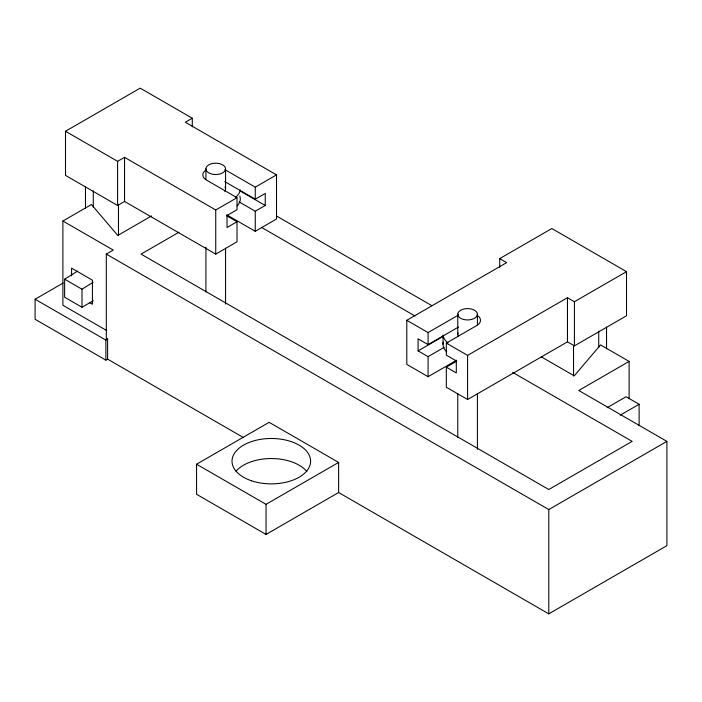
<?xml version="1.0" encoding="UTF-8"?>
<svg xmlns="http://www.w3.org/2000/svg" width="702" height="702" viewBox="0 0 702 702"><rect width="100%" height="100%" fill="white"/><g stroke="black" fill="none" stroke-linecap="round" stroke-linejoin="round"><path stroke-width="1.05" d="M457.765 437.328L457.765 393.559M93.331 300.71L81.994 307.257L64.628 297.227L64.628 279.177L77.632 271.095M81.994 307.257L81.994 289.206L93.147 282.274M226.57 215.733L237.013 221.762L237.013 241.821L215.742 254.106L124.552 201.456L117.603 205.467L65.497 175.386L65.497 131.265L140.181 88.145L192.287 118.226L192.287 126.834M65.497 131.265L117.603 161.346L124.552 157.336L215.742 209.977L237.013 197.701L237.013 209.731L227.027 215.496L227.027 227.527L237.013 221.762M192.287 118.226L185.346 122.236L276.527 174.886L276.527 219.006L255.256 231.291L226.755 214.838M106.73 330.563L62.89 305.247L62.89 221.016L91.453 204.519L117.778 235.451L151.65 215.891M243.647 437.679L107.617 359.152L107.617 339.092L106.309 338.338L106.309 254.106L113.259 250.096L62.89 221.016M107.617 359.152L105.879 360.152L35.1 319.287L35.1 299.227L63.11 283.064M224.859 169.621L255.256 187.171L276.527 174.886M178.949 232.222L141.049 254.106L548.788 489.513L632.16 441.374L512.688 372.393M224.859 181.651L255.256 199.201L265.242 193.436L265.242 205.467L255.256 211.232L239.101 201.913M35.1 299.227L105.879 340.093L107.617 339.092M499.719 267.225L499.719 258.617L551.833 228.536L626.517 271.656L626.517 315.777L574.411 345.858L567.462 341.848L467.593 399.508L446.314 387.223L446.314 367.172L456.765 361.135M456.572 360.24L428.08 376.693L406.8 364.408L406.8 320.287L506.668 262.627L499.719 258.617M338.627 492.523L266.049 534.424L196.578 494.305L196.578 464.224L269.147 422.323L338.627 462.434L338.627 492.523L548.788 613.855L666.9 545.665L666.9 441.374L578.755 390.487L629.124 361.407L629.124 398.596M406.8 320.287L428.08 332.572L458.467 315.022M444.226 347.315L428.08 356.642L418.085 350.877L418.085 338.838L428.08 344.603L458.467 327.053M418.085 350.877L443.734 336.065M446.314 367.172L456.3 372.938L456.3 360.898L446.314 355.133L446.314 343.102L476.711 325.552A12.899 7.441 0 0 0 477.29 315.382M446.314 343.102L467.593 355.387L567.462 297.727L574.411 301.737L626.517 271.656M196.578 464.224L266.049 504.334L338.627 462.434M607.133 407.695L626.079 396.753L639.11 404.273L639.11 425.666M620.164 415.215L639.11 404.273M106.309 254.106L548.788 509.564L666.9 441.374M629.124 361.407L600.561 344.91L574.227 375.842L541.303 356.827M239.593 190.663L265.242 205.467M276.527 215.997L431.905 305.703M237.013 197.701L206.616 180.151A12.899 7.441 0 0 1 206.046 169.972M261.407 227.325L415.014 316.005M64.628 279.177L81.994 289.206M89.575 302.606L92.418 304.247L92.418 280.177L71.578 268.146L71.578 275.798M606.546 327.106L606.546 348.885M598.727 331.195L598.727 347.525M574.411 301.737L574.411 345.858M573.543 345.533L573.543 376.018M567.462 297.727L567.462 341.848M548.788 509.564L548.788 613.855M477.413 314.312A9.828 5.669 0 0 1 462.618 319.164A9.828 5.669 0 0 1 462.741 309.336A9.828 5.669 0 0 1 477.413 314.312L477.413 324.868M477.413 393.576L477.413 449.306M467.593 355.387L467.593 399.508M457.765 314.233L457.765 334.284M443.023 336.223L443.023 344.252M428.08 332.572L428.08 344.603M428.08 356.642L428.08 376.693M266.049 504.334L266.049 534.424M255.256 187.171L255.256 199.201M255.256 211.232L255.256 231.291M225.561 168.91A9.828 5.669 0 0 1 210.758 173.754A9.828 5.669 0 0 1 210.89 163.935A9.828 5.669 0 0 1 225.561 168.91L225.561 188.961M225.561 248.262L225.561 304.106M215.742 209.977L215.742 254.106M205.914 168.822L205.914 179.379M205.914 247.086L205.914 291.971M124.552 157.336L124.552 201.456M118.471 205.142L118.471 235.626M117.603 161.346L117.603 205.467M105.879 340.093L105.879 360.152M93.287 190.804L93.287 207.134M85.469 186.714L85.469 208.494M236.039 471.244A39.303 22.692 0 0 1 271.613 458.546A39.303 22.692 0 0 1 306.853 471.551M446.788 351.904A24.561 14.18 0 0 1 443.331 342.137M239.803 196.104A24.561 14.18 0 0 1 237.1 205.949M448.043 342.918A24.561 14.18 0 0 1 443.059 335.073M240.242 189.873A24.561 14.18 0 0 1 235.503 197.341M458.582 336.6A9.828 5.669 0 0 1 458.064 332.941M224.965 186.969A9.828 5.669 0 0 1 224.684 191.269M251.413 480.747A39.303 22.692 0 0 0 310.617 461.354A39.303 22.692 0 0 0 251.921 441.444A39.303 22.692 0 0 0 251.413 480.747"/></g></svg>
